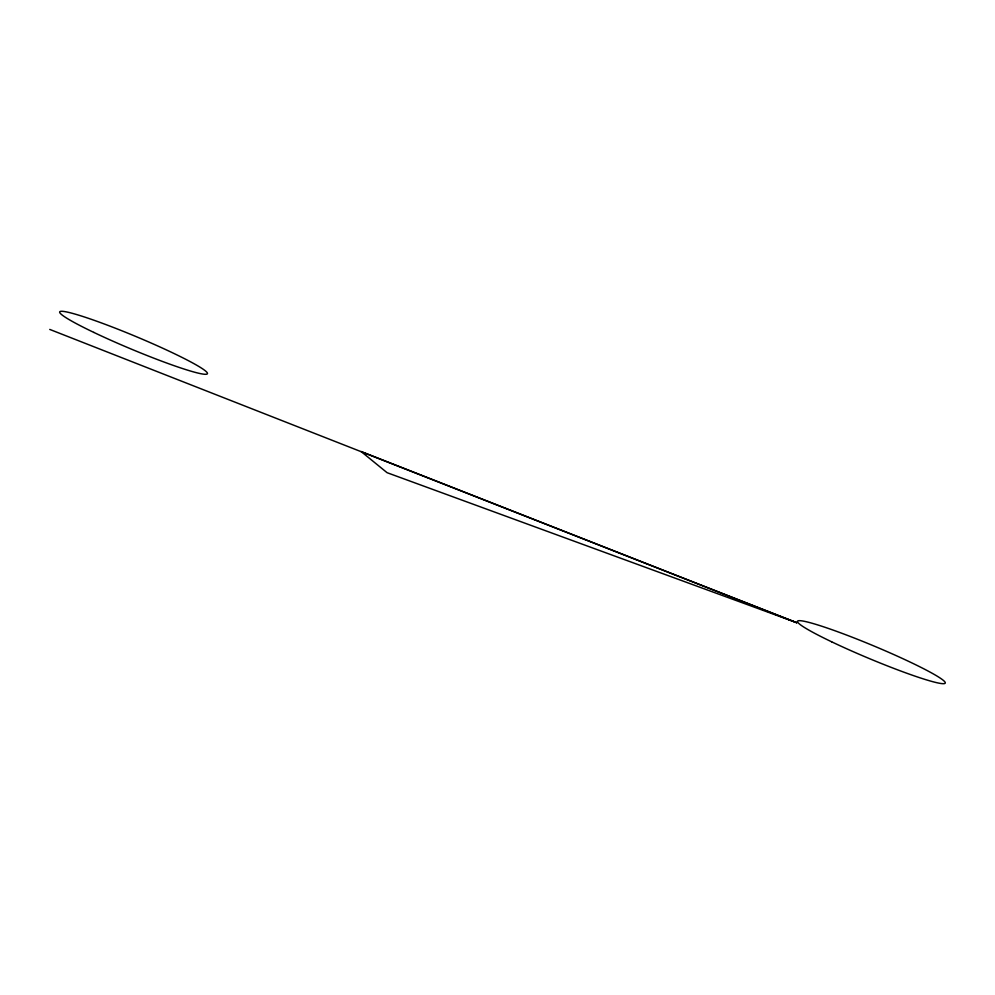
<?xml version="1.0" encoding="UTF-8"?>
<svg xmlns="http://www.w3.org/2000/svg" width="995" height="995" viewBox="0 0 995 995"><rect width="100%" height="100%" fill="white"/><g stroke="black" fill="none" stroke-linecap="round" stroke-linejoin="round"><path stroke-width="1.49" d="M796.796 622.721L387.08 472.687L361.085 451.506L796.796 622.721L49.75 329.42M831.609 641.787A80.01 6.691 22.7 0 0 945.2 683.142A80.01 6.691 22.7 0 0 837.429 631.651A80.01 6.691 22.7 0 0 831.609 641.787M93.804 332.405A80.01 6.691 22.7 0 0 207.383 373.734A80.01 6.691 22.7 0 0 99.624 322.268A80.01 6.691 22.7 0 0 93.804 332.405"/></g></svg>
